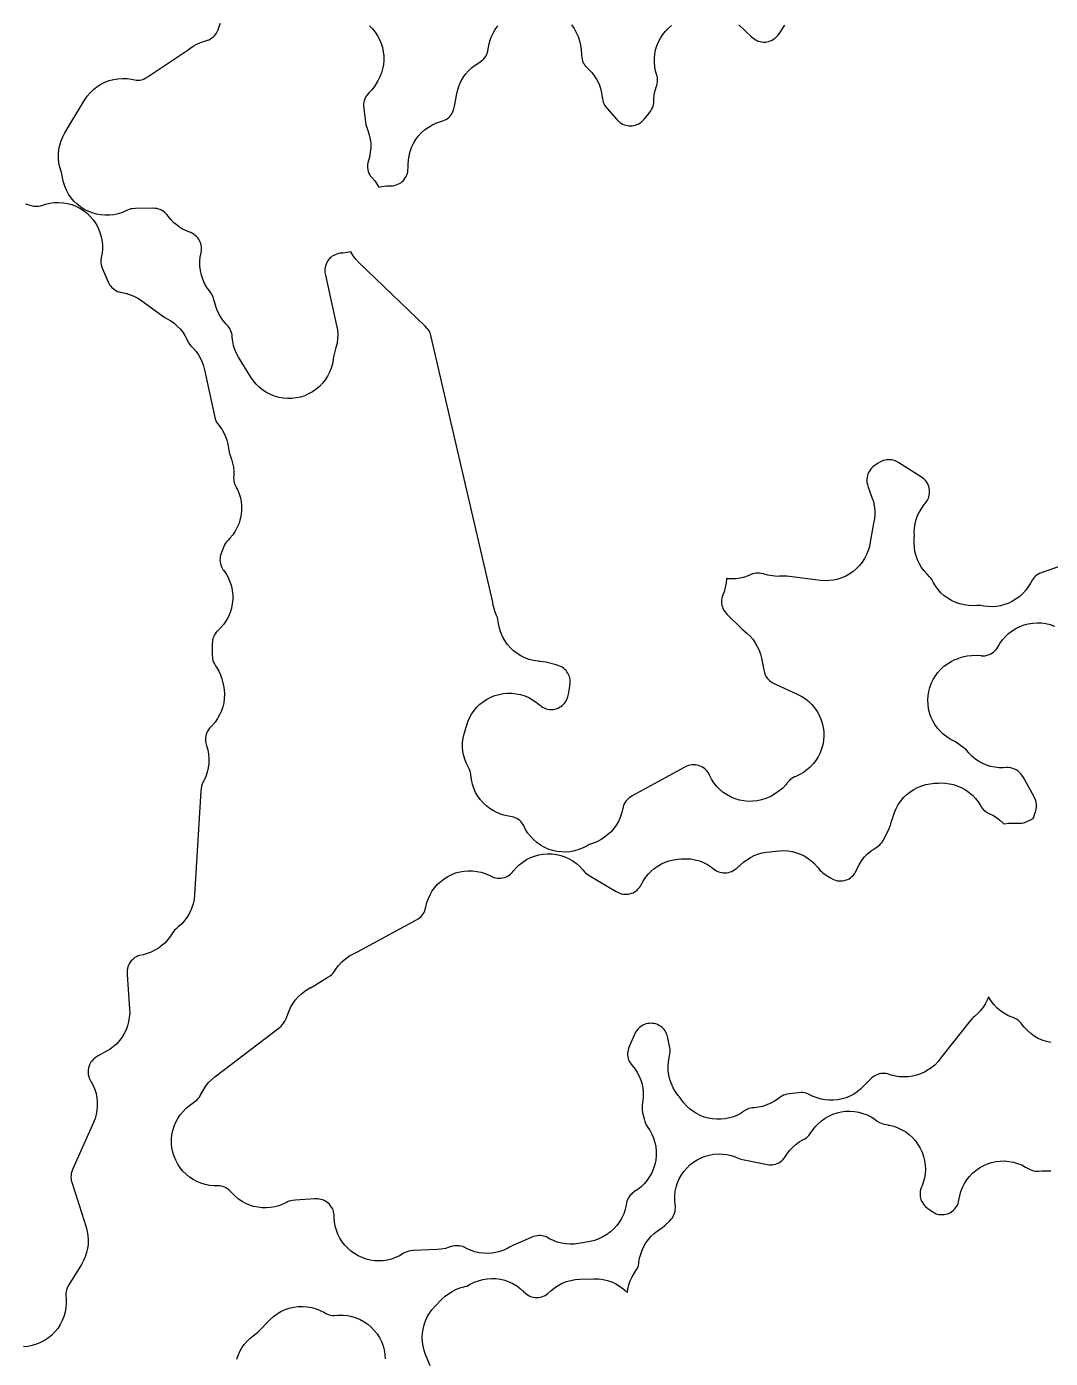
# Model space of a CAD drawing. Header units: metres. Extents: x 0 to 400, y 0 to 202.
# Drawn here: x 346.15 to 361.03, y 92.7 to 112.06 of the extents above; entities that cross this region are included whole.
import ezdxf

# ---------------------------------------------------------------- set-up
doc = ezdxf.new("R2010")
doc.units = ezdxf.units.M

msp = doc.modelspace()

# ---------------------------------------------------------------- linework, layer by layer
for points in [[(361.184, 104.2196), (360.911, 104.1236), (360.871, 104.1066), (360.847, 104.0946), (360.83, 104.0836), (360.809, 104.0656), (360.792, 104.0496), (360.777, 104.0306), (360.762, 104.0076), (360.739, 103.9656), (360.707, 103.9126), (360.67, 103.8626), (360.629, 103.8156), (360.583, 103.7736), (360.533, 103.7366), (360.48, 103.7036), (360.424, 103.6766), (360.366, 103.6546), (360.306, 103.6386), (360.245, 103.6286), (360.183, 103.6236), (360.12, 103.6256), (360.059, 103.6326), (360.013, 103.6406), (359.989, 103.6426), (359.968, 103.6426), (359.958, 103.6416), (359.903, 103.6386), (359.839, 103.6416), (359.775, 103.6496), (359.713, 103.6656), (359.652, 103.6866), (359.593, 103.7136), (359.538, 103.7466), (359.486, 103.7846), (359.438, 103.8276), (359.395, 103.8756), (359.357, 103.9276), (359.324, 103.9826), (359.305, 104.0176), (359.29, 104.0406), (359.273, 104.0606), (359.237, 104.0976), (359.194, 104.1436), (359.157, 104.1946), (359.124, 104.2486), (359.097, 104.3056), (359.076, 104.3646), (359.06, 104.4256), (359.051, 104.4886), (359.047, 104.5516), (359.05, 104.6146), (359.05, 104.6216), (359.051, 104.6556), (359.049, 104.7046), (359.053, 104.7666), (359.062, 104.8286), (359.078, 104.8896), (359.099, 104.9476), (359.126, 105.0046), (359.158, 105.0576), (359.195, 105.1076), (359.208, 105.1246), (359.232, 105.1566), (359.243, 105.1746), (359.256, 105.2026), (359.263, 105.2216), (359.269, 105.2476), (359.273, 105.2746), (359.273, 105.2956), (359.271, 105.3236), (359.268, 105.3476), (359.261, 105.3716), (359.251, 105.3976), (359.241, 105.4186), (359.229, 105.4376), (359.214, 105.4566), (359.194, 105.4776), (359.175, 105.4936), (359.143, 105.5166), (358.825, 105.7156), (358.791, 105.7356), (358.77, 105.7446), (358.743, 105.7526), (358.721, 105.7586), (358.698, 105.7606), (358.671, 105.7616), (358.651, 105.7606), (358.625, 105.7556), (358.6, 105.7496), (358.578, 105.7406), (358.557, 105.7306), (358.524, 105.7096), (358.483, 105.6816), (358.449, 105.6566), (358.43, 105.6376), (358.412, 105.6176), (358.397, 105.5966), (358.386, 105.5766), (358.376, 105.5526), (358.368, 105.5296), (358.363, 105.5036), (358.36, 105.4766), (358.36, 105.4516), (358.362, 105.4276), (358.368, 105.4016), (358.381, 105.3606), (358.435, 105.2136), (358.455, 105.1526), (358.468, 105.0906), (358.475, 105.0266), (358.476, 104.9636), (358.47, 104.8996), (358.458, 104.8366), (358.451, 104.8076), (358.412, 104.5936), (358.408, 104.5636), (358.397, 104.5016), (358.38, 104.4416), (358.356, 104.3826), (358.328, 104.3266), (358.293, 104.2736), (358.254, 104.2236), (358.211, 104.1786), (358.163, 104.1376), (358.111, 104.1006), (358.056, 104.0696), (357.998, 104.0446), (357.938, 104.0246), (357.877, 104.0106), (357.814, 104.0036), (357.751, 104.0016), (357.688, 104.0066), (357.196, 104.0666), (357.153, 104.0686), (357.092, 104.0666), (357.092, 104.0676), (357.057, 104.0656), (356.989, 104.0706), (356.922, 104.0816), (356.856, 104.1006), (356.85, 104.1026), (356.825, 104.1086), (356.799, 104.1116), (356.774, 104.1126), (356.752, 104.1116), (356.728, 104.1066), (356.699, 104.0996), (356.666, 104.0866), (356.645, 104.0766), (356.584, 104.0546), (356.521, 104.0396), (356.457, 104.0306), (356.392, 104.0276), (356.328, 104.0316), (356.32, 104.0326), (356.32, 104.0276), (356.314, 103.9646), (356.302, 103.9026), (356.285, 103.8416), (356.267, 103.7966), (356.257, 103.7676), (356.251, 103.7446), (356.249, 103.7226), (356.248, 103.6986), (356.249, 103.6756), (356.254, 103.6486), (356.26, 103.6236), (356.268, 103.6026), (356.279, 103.5796), (356.292, 103.5576), (356.306, 103.5396), (356.332, 103.5116), (356.546, 103.2986), (356.57, 103.2766), (356.576, 103.2716), (356.618, 103.2386), (356.662, 103.1966), (356.702, 103.1506), (356.738, 103.1006), (356.768, 103.0476), (356.794, 102.9916), (356.814, 102.9346), (356.829, 102.8746), (356.862, 102.7056), (356.871, 102.6686), (356.88, 102.6446), (356.889, 102.6246), (356.899, 102.6066), (356.916, 102.5826), (356.931, 102.5646), (356.945, 102.5516), (356.965, 102.5356), (356.986, 102.5226), (357.021, 102.5036), (357.359, 102.3476), (357.414, 102.3186), (357.467, 102.2846), (357.516, 102.2456), (357.561, 102.2016), (357.602, 102.1536), (357.637, 102.1016), (357.668, 102.0466), (357.693, 101.9896), (357.712, 101.9296), (357.726, 101.8676), (357.733, 101.8056), (357.735, 101.7426), (357.73, 101.6796), (357.719, 101.6186), (357.703, 101.5576), (357.68, 101.4986), (357.652, 101.4426), (357.619, 101.3896), (357.58, 101.3396), (357.537, 101.2936), (357.49, 101.2526), (357.439, 101.2156), (357.385, 101.1836), (357.328, 101.1576), (357.307, 101.1496), (357.285, 101.1386), (357.263, 101.1236), (357.242, 101.1076), (357.229, 101.0946), (357.203, 101.0636), (357.196, 101.0556), (357.182, 101.0366), (357.137, 100.9886), (357.088, 100.9456), (357.035, 100.9086), (356.978, 100.8756), (356.952, 100.8626), (356.892, 100.8366), (356.83, 100.8166), (356.767, 100.8036), (356.702, 100.7956), (356.637, 100.7946), (356.572, 100.8006), (356.508, 100.8136), (356.446, 100.8316), (356.386, 100.8566), (356.328, 100.8876), (356.274, 100.9236), (356.224, 100.9646), (356.178, 101.0116), (356.137, 101.0616), (356.102, 101.1166), (356.072, 101.1746), (356.066, 101.1886), (356.052, 101.2116), (356.037, 101.2336), (356.021, 101.2516), (356.004, 101.2676), (355.984, 101.2816), (355.962, 101.2956), (355.938, 101.3066), (355.914, 101.3156), (355.891, 101.3216), (355.868, 101.3246), (355.843, 101.3256), (355.814, 101.3246), (355.792, 101.3206), (355.768, 101.3146), (355.741, 101.3046), (355.705, 101.2876), (354.95, 100.8726), (354.917, 100.8526), (354.899, 100.8386), (354.877, 100.8176), (354.862, 100.8006), (354.849, 100.7826), (354.834, 100.7576), (354.824, 100.7366), (354.817, 100.7156), (354.811, 100.6906), (354.809, 100.6756), (354.794, 100.6156), (354.774, 100.5576), (354.748, 100.5026), (354.717, 100.4496), (354.682, 100.3996), (354.642, 100.3526), (354.597, 100.3106), (354.549, 100.2726), (354.497, 100.2396), (354.443, 100.2116), (354.386, 100.1886), (354.345, 100.1746), (354.325, 100.1656), (354.293, 100.1466), (354.236, 100.1166), (354.176, 100.0926), (354.113, 100.0736), (354.049, 100.0626), (353.985, 100.0566), (353.92, 100.0586), (353.855, 100.0656), (353.792, 100.0796), (353.73, 100.1006), (353.671, 100.1266), (353.615, 100.1586), (353.562, 100.1966), (353.513, 100.2396), (353.469, 100.2866), (353.429, 100.3386), (353.395, 100.3936), (353.373, 100.4396), (353.361, 100.4616), (353.347, 100.4816), (353.33, 100.5006), (353.315, 100.5156), (353.296, 100.5306), (353.273, 100.5446), (353.25, 100.5566), (353.227, 100.5656), (353.205, 100.5716), (353.151, 100.5806), (353.151, 100.5816), (353.127, 100.5846), (353.063, 100.5996), (353.002, 100.6216), (352.943, 100.6496), (352.887, 100.6836), (352.835, 100.7226), (352.787, 100.7676), (352.744, 100.8156), (352.706, 100.8686), (352.673, 100.9256), (352.646, 100.9856), (352.626, 101.0466), (352.611, 101.1106), (352.604, 101.1756), (352.603, 101.1896), (352.599, 101.2136), (352.593, 101.2336), (352.585, 101.2566), (352.575, 101.2766), (352.56, 101.3046), (352.545, 101.3336), (352.52, 101.3936), (352.501, 101.4556), (352.489, 101.5196), (352.483, 101.5846), (352.484, 101.6496), (352.491, 101.7136), (352.505, 101.7776), (352.525, 101.8396), (352.526, 101.8436), (352.539, 101.8896), (352.558, 101.9496), (352.583, 102.0076), (352.614, 102.0626), (352.65, 102.1146), (352.691, 102.1626), (352.736, 102.2066), (352.786, 102.2456), (352.839, 102.2806), (352.895, 102.3096), (352.954, 102.3326), (353.014, 102.3496), (353.076, 102.3616), (353.139, 102.3676), (353.202, 102.3666), (353.265, 102.3596), (353.327, 102.3466), (353.387, 102.3276), (353.446, 102.3036), (353.501, 102.2726), (353.553, 102.2376), (353.602, 102.1976), (353.614, 102.1866), (353.632, 102.1726), (353.654, 102.1596), (353.677, 102.1486), (353.698, 102.1416), (353.723, 102.1356), (353.749, 102.1316), (353.772, 102.1306), (353.799, 102.1316), (353.822, 102.1356), (353.846, 102.1416), (353.871, 102.1506), (353.893, 102.1616), (353.914, 102.1746), (353.931, 102.1866), (353.951, 102.2056), (353.97, 102.2276), (353.983, 102.2446), (353.994, 102.2636), (354.005, 102.2886), (354.013, 102.3116), (354.022, 102.3516), (354.044, 102.4686), (354.049, 102.5116), (354.05, 102.5336), (354.048, 102.5586), (354.044, 102.5866), (354.037, 102.6086), (354.029, 102.6306), (354.016, 102.6566), (354.001, 102.6786), (353.988, 102.6956), (353.972, 102.7126), (353.951, 102.7296), (353.93, 102.7436), (353.908, 102.7556), (353.884, 102.7666), (353.843, 102.7786), (353.692, 102.8166), (353.651, 102.8246), (353.6, 102.8296), (353.591, 102.8306), (353.58, 102.8306), (353.516, 102.8406), (353.452, 102.8576), (353.39, 102.8806), (353.331, 102.9086), (353.276, 102.9436), (353.224, 102.9836), (353.176, 103.0296), (353.134, 103.0786), (353.096, 103.1326), (353.064, 103.1906), (353.038, 103.2506), (353.019, 103.3136), (353.005, 103.3776), (352.996, 103.4376), (352.99, 103.4656), (352.982, 103.4876), (352.979, 103.4956), (352.958, 103.5446), (352.942, 103.5966), (352.93, 103.6486), (352.923, 103.6886), (352.027, 107.5496), (352.016, 107.5886), (352.008, 107.6096), (351.996, 107.6326), (351.983, 107.6536), (351.97, 107.6706), (351.942, 107.7006), (350.976, 108.6276), (350.932, 108.6746), (350.892, 108.7256), (350.858, 108.7806), (350.857, 108.7826), (350.806, 108.7716), (350.743, 108.7646), (350.704, 108.7616), (350.679, 108.7576), (350.656, 108.7506), (350.632, 108.7416), (350.611, 108.7316), (350.59, 108.7186), (350.567, 108.7006), (350.551, 108.6846), (350.536, 108.6676), (350.521, 108.6466), (350.509, 108.6256), (350.499, 108.6026), (350.491, 108.5806), (350.486, 108.5566), (350.483, 108.5286), (350.482, 108.5026), (350.483, 108.4806), (350.49, 108.4416), (350.653, 107.7106), (350.663, 107.6466), (350.668, 107.5826), (350.666, 107.5186), (350.658, 107.4546), (350.643, 107.3916), (350.616, 107.2956), (350.607, 107.2576), (350.602, 107.2186), (350.591, 107.1556), (350.574, 107.0936), (350.551, 107.0336), (350.522, 106.9766), (350.488, 106.9226), (350.448, 106.8726), (350.404, 106.8266), (350.355, 106.7846), (350.302, 106.7476), (350.246, 106.7166), (350.188, 106.6916), (350.127, 106.6716), (350.064, 106.6586), (350.001, 106.6506), (349.936, 106.6496), (349.873, 106.6556), (349.81, 106.6666), (349.748, 106.6846), (349.689, 106.7086), (349.632, 106.7386), (349.578, 106.7736), (349.528, 106.8136), (349.483, 106.8586), (349.442, 106.9076), (349.406, 106.9606), (349.228, 107.2526), (349.198, 107.3066), (349.174, 107.3626), (349.155, 107.4216), (349.142, 107.4816), (349.135, 107.5426), (349.132, 107.5756), (349.128, 107.5966), (349.121, 107.6216), (349.112, 107.6446), (349.1, 107.6686), (349.087, 107.6896), (349.073, 107.7066), (349.044, 107.7376), (348.999, 107.7896), (348.959, 107.8466), (348.926, 107.9086), (348.899, 107.9726), (348.88, 108.0396), (348.869, 108.0846), (348.858, 108.1236), (348.849, 108.1466), (348.837, 108.1696), (348.825, 108.1886), (348.805, 108.2136), (348.767, 108.2666), (348.734, 108.3236), (348.707, 108.3836), (348.686, 108.4456), (348.672, 108.5096), (348.664, 108.5756), (348.663, 108.6406), (348.669, 108.7066), (348.681, 108.7706), (348.682, 108.7756), (348.687, 108.8046), (348.688, 108.8266), (348.687, 108.8526), (348.683, 108.8806), (348.678, 108.9036), (348.671, 108.9246), (348.661, 108.9456), (348.649, 108.9666), (348.634, 108.9866), (348.615, 109.0076), (348.598, 109.0226), (348.58, 109.0366), (348.556, 109.0516), (348.535, 109.0616), (348.505, 109.0726), (348.446, 109.0976), (348.39, 109.1286), (348.337, 109.1646), (348.288, 109.2056), (348.243, 109.2506), (348.203, 109.3006), (348.184, 109.3266), (348.17, 109.3416), (348.151, 109.3596), (348.131, 109.3736), (348.109, 109.3866), (348.087, 109.3966), (348.064, 109.4046), (348.038, 109.4106), (348.015, 109.4136), (347.974, 109.4156), (347.727, 109.4116), (347.685, 109.4086), (347.661, 109.4056), (347.636, 109.3986), (347.611, 109.3886), (347.597, 109.3816), (347.538, 109.3566), (347.477, 109.3366), (347.415, 109.3226), (347.351, 109.3156), (347.287, 109.3136), (347.224, 109.3186), (347.161, 109.3306), (347.099, 109.3476), (347.04, 109.3716), (346.983, 109.4006), (346.929, 109.4356), (346.879, 109.4756), (346.833, 109.5196), (346.792, 109.5686), (346.755, 109.6216), (346.725, 109.6776), (346.699, 109.7366), (346.68, 109.7976), (346.667, 109.8596), (346.664, 109.8886), (346.658, 109.9186), (346.649, 109.9496), (346.648, 109.9526), (346.629, 110.0146), (346.629, 110.0146), (346.616, 110.0776), (346.609, 110.1416), (346.609, 110.2056), (346.615, 110.2706), (346.627, 110.3336), (346.646, 110.3956), (346.67, 110.4556), (346.701, 110.5116), (346.989, 110.9896), (347.026, 111.0446), (347.068, 111.0956), (347.116, 111.1416), (347.168, 111.1826), (347.223, 111.2186), (347.282, 111.2486), (347.344, 111.2716), (347.408, 111.2896), (347.473, 111.2996), (347.54, 111.3036), (347.606, 111.3006), (347.671, 111.2906), (347.718, 111.2816), (347.745, 111.2786), (347.768, 111.2786), (347.79, 111.2806), (347.815, 111.2846), (347.835, 111.2896), (347.857, 111.2976), (347.881, 111.3106), (347.915, 111.3296), (348.482, 111.7116), (348.517, 111.7386), (348.566, 111.7726), (348.619, 111.8016), (348.674, 111.8266), (348.731, 111.8456), (348.774, 111.8576), (348.795, 111.8666), (348.82, 111.8796), (348.839, 111.8916), (348.856, 111.9056), (348.875, 111.9236), (348.892, 111.9436), (348.905, 111.9616), (348.915, 111.9806), (348.928, 112.0096), (348.94, 112.0456), (348.965, 112.1066)], [(351.129, 112.0686), (351.172, 112.0246), (351.212, 111.9756), (351.246, 111.9236), (351.276, 111.8696), (351.3, 111.8116), (351.318, 111.7516), (351.33, 111.6906), (351.337, 111.6296), (351.338, 111.5666), (351.332, 111.5046), (351.321, 111.4436), (351.304, 111.3836), (351.281, 111.3256), (351.253, 111.2706), (351.237, 111.2426), (351.203, 111.1886), (351.164, 111.1396), (351.12, 111.0936), (351.119, 111.0926), (351.099, 111.0696), (351.085, 111.0516), (351.073, 111.0306), (351.062, 111.0066), (351.053, 110.9796), (351.048, 110.9566), (351.045, 110.9316), (351.044, 110.9066), (351.047, 110.8676), (351.071, 110.6696), (351.078, 110.6296), (351.085, 110.6036), (351.1, 110.5636), (351.105, 110.5506), (351.107, 110.5476), (351.127, 110.4846), (351.141, 110.4206), (351.148, 110.3556), (351.148, 110.2906), (351.142, 110.2246), (351.13, 110.1606), (351.115, 110.1116), (351.106, 110.0756), (351.102, 110.0506), (351.101, 110.0276), (351.102, 110.0016), (351.106, 109.9776), (351.113, 109.9496), (351.122, 109.9256), (351.133, 109.9036), (351.145, 109.8836), (351.158, 109.8666), (351.164, 109.8616), (351.206, 109.8136), (351.243, 109.7616), (351.265, 109.7226), (351.312, 109.7326), (351.377, 109.7406), (351.442, 109.7426), (351.446, 109.7426), (351.469, 109.7436), (351.494, 109.7486), (351.518, 109.7556), (351.543, 109.7646), (351.565, 109.7756), (351.584, 109.7866), (351.602, 109.8016), (351.619, 109.8166), (351.634, 109.8346), (351.65, 109.8566), (351.664, 109.8796), (351.674, 109.9006), (351.681, 109.9206), (351.686, 109.9446), (351.69, 109.9696), (351.692, 110.0086), (351.692, 110.0526), (351.695, 110.1166), (351.705, 110.1796), (351.72, 110.2416), (351.742, 110.3016), (351.769, 110.3586), (351.802, 110.4136), (351.84, 110.4646), (351.883, 110.5116), (351.93, 110.5546), (351.981, 110.5926), (352.036, 110.6246), (352.094, 110.6516), (352.154, 110.6736), (352.197, 110.6866), (352.222, 110.6956), (352.24, 110.7056), (352.261, 110.7186), (352.283, 110.7366), (352.298, 110.7516), (352.314, 110.7696), (352.328, 110.7896), (352.338, 110.8086), (352.349, 110.8336), (352.358, 110.8596), (352.367, 110.8986), (352.399, 111.0796), (352.413, 111.1416), (352.433, 111.2026), (352.459, 111.2606), (352.49, 111.3156), (352.527, 111.3676), (352.569, 111.4156), (352.615, 111.4596), (352.665, 111.4986), (352.719, 111.5326), (352.741, 111.5446), (352.761, 111.5586), (352.778, 111.5736), (352.794, 111.5896), (352.811, 111.6116), (352.825, 111.6336), (352.836, 111.6546), (352.844, 111.6756), (352.851, 111.7006), (352.857, 111.7316), (352.864, 111.7806), (352.879, 111.8436), (352.9, 111.9036), (352.927, 111.9616), (352.959, 112.0166), (352.996, 112.0686)], [(354.068, 112.0816), (354.105, 112.0286), (354.137, 111.9716), (354.164, 111.9126), (354.184, 111.8506), (354.198, 111.7876), (354.206, 111.7226), (354.211, 111.6476), (354.215, 111.6056), (354.221, 111.5796), (354.228, 111.5566), (354.239, 111.5326), (354.249, 111.5136), (354.263, 111.4936), (354.281, 111.4726), (354.315, 111.4406), (354.361, 111.3916), (354.402, 111.3386), (354.437, 111.2816), (354.467, 111.2216), (354.489, 111.1586), (354.505, 111.0936), (354.515, 111.0266), (354.516, 111.0106), (354.521, 110.9826), (354.528, 110.9596), (354.536, 110.9386), (354.547, 110.9166), (354.56, 110.8966), (354.586, 110.8646), (354.725, 110.7086), (354.754, 110.6796), (354.771, 110.6646), (354.79, 110.6516), (354.81, 110.6396), (354.831, 110.6306), (354.855, 110.6226), (354.879, 110.6176), (354.904, 110.6146), (354.926, 110.6136), (354.951, 110.6156), (354.977, 110.6186), (354.996, 110.6236), (355.019, 110.6326), (355.045, 110.6446), (355.065, 110.6566), (355.082, 110.6696), (355.1, 110.6856), (355.127, 110.7156), (355.195, 110.7976), (355.22, 110.8306), (355.232, 110.8496), (355.244, 110.8746), (355.252, 110.8986), (355.258, 110.9216), (355.262, 110.9486), (355.265, 111.0006), (355.271, 111.0646), (355.284, 111.1286), (355.303, 111.1906), (355.306, 111.2016), (355.314, 111.2276), (355.317, 111.2486), (355.318, 111.2736), (355.318, 111.2986), (355.315, 111.3196), (355.309, 111.3436), (355.306, 111.3516), (355.289, 111.4106), (355.277, 111.4716), (355.272, 111.5336), (355.272, 111.5946), (355.278, 111.6566), (355.29, 111.7176), (355.308, 111.7766), (355.331, 111.8336), (355.36, 111.8886), (355.393, 111.9406), (355.432, 111.9886), (355.475, 112.0336), (355.522, 112.0736)], [(356.499, 112.0836), (356.685, 111.9106), (356.717, 111.8836), (356.739, 111.8686), (356.762, 111.8566), (356.782, 111.8476), (356.808, 111.8396), (356.833, 111.8346), (356.859, 111.8326), (356.885, 111.8326), (356.907, 111.8346), (356.932, 111.8406), (356.956, 111.8486), (356.982, 111.8596), (357.005, 111.8726), (357.023, 111.8846), (357.041, 111.9016), (357.061, 111.9216), (357.085, 111.9526), (357.17, 112.0756)], [(346.131, 109.4796), (346.192, 109.4636), (346.228, 109.4526), (346.252, 109.4476), (346.272, 109.4456), (346.297, 109.4456), (346.325, 109.4486), (346.349, 109.4526), (346.383, 109.4626), (346.42, 109.4756), (346.483, 109.4896), (346.547, 109.4986), (346.611, 109.5006), (346.676, 109.4966), (346.739, 109.4856), (346.802, 109.4686), (346.862, 109.4456), (346.919, 109.4166), (346.974, 109.3816), (347.025, 109.3426), (347.071, 109.2976), (347.113, 109.2486), (347.15, 109.1956), (347.181, 109.1396), (347.207, 109.0796), (347.226, 109.0186), (347.24, 108.9556), (347.247, 108.8916), (347.247, 108.8266), (347.242, 108.7626), (347.23, 108.6996), (347.229, 108.6976), (347.226, 108.6736), (347.225, 108.6466), (347.226, 108.6226), (347.23, 108.6006), (347.236, 108.5756), (347.25, 108.5366), (347.325, 108.3566), (347.341, 108.3226), (347.352, 108.3036), (347.369, 108.2816), (347.385, 108.2636), (347.403, 108.2476), (347.421, 108.2336), (347.442, 108.2206), (347.468, 108.2086), (347.49, 108.1996), (347.508, 108.1946), (347.534, 108.1916), (347.596, 108.1786), (347.656, 108.1596), (347.714, 108.1356), (347.77, 108.1056), (347.823, 108.0706), (348.119, 107.8506), (348.153, 107.8276), (348.191, 107.8076), (348.243, 107.7776), (348.291, 107.7436), (348.336, 107.7046), (348.377, 107.6616), (348.415, 107.6156), (348.447, 107.5666), (348.476, 107.5146), (348.501, 107.4616), (348.513, 107.4426), (348.532, 107.4176), (348.572, 107.3756), (348.61, 107.3316), (348.644, 107.2836), (348.673, 107.2326), (348.698, 107.1796), (348.718, 107.1236), (348.733, 107.0676), (348.875, 106.3966), (348.887, 106.3536), (348.896, 106.3286), (348.907, 106.3076), (348.92, 106.2866), (348.948, 106.2506), (348.983, 106.2026), (349.013, 106.1516), (349.038, 106.0986), (349.058, 106.0436), (349.073, 105.9866), (349.083, 105.9276), (349.09, 105.8726), (349.095, 105.8496), (349.103, 105.8246), (349.11, 105.8066), (349.114, 105.7946), (349.124, 105.7696), (349.14, 105.7126), (349.151, 105.6536), (349.156, 105.5946), (349.156, 105.5356), (349.155, 105.5036), (349.156, 105.4746), (349.16, 105.4506), (349.165, 105.4266), (349.174, 105.4026), (349.189, 105.3706), (349.206, 105.3396), (349.231, 105.2806), (349.25, 105.2196), (349.263, 105.1566), (349.27, 105.0926), (349.27, 105.0286), (349.264, 104.9646), (349.252, 104.9006), (349.234, 104.8396), (349.209, 104.7796), (349.179, 104.7236), (349.143, 104.6696), (349.102, 104.6206), (349.074, 104.5926), (349.051, 104.5666), (349.036, 104.5466), (349.024, 104.5246), (349.007, 104.4866), (348.979, 104.4136), (348.966, 104.3726), (348.96, 104.3506), (348.958, 104.3276), (348.957, 104.2996), (348.958, 104.2786), (348.962, 104.2566), (348.969, 104.2316), (348.979, 104.2056), (348.988, 104.1856), (349, 104.1666), (349.008, 104.1566), (349.045, 104.1026), (349.077, 104.0466), (349.102, 103.9866), (349.122, 103.9246), (349.135, 103.8616), (349.142, 103.7966), (349.142, 103.7316), (349.136, 103.6676), (349.124, 103.6036), (349.105, 103.5416), (349.08, 103.4816), (349.049, 103.4246), (349.013, 103.3706), (348.971, 103.3206), (348.925, 103.2756), (348.918, 103.2696), (348.903, 103.2526), (348.885, 103.2286), (348.874, 103.2116), (348.865, 103.1926), (348.855, 103.1626), (348.849, 103.1396), (348.846, 103.1186), (348.844, 103.0776), (348.844, 102.9266), (348.846, 102.8856), (348.849, 102.8636), (348.855, 102.8406), (348.864, 102.8166), (348.876, 102.7916), (348.89, 102.7666), (348.912, 102.7366), (348.941, 102.6856), (348.966, 102.6316), (348.985, 102.5756), (349, 102.5186), (349.009, 102.4746), (349.018, 102.4136), (349.022, 102.3516), (349.02, 102.2896), (349.011, 102.2276), (348.997, 102.1676), (348.978, 102.1086), (348.952, 102.0526), (348.922, 101.9986), (348.886, 101.9476), (348.846, 101.9006), (348.806, 101.8586), (348.79, 101.8366), (348.777, 101.8156), (348.766, 101.7936), (348.756, 101.7666), (348.75, 101.7446), (348.746, 101.7206), (348.745, 101.6966), (348.746, 101.6716), (348.75, 101.6446), (348.756, 101.6186), (348.76, 101.6086), (348.778, 101.5446), (348.79, 101.4796), (348.796, 101.4136), (348.794, 101.3466), (348.786, 101.2806), (348.771, 101.2166), (348.749, 101.1536), (348.722, 101.0936), (348.703, 101.0576), (348.693, 101.0346), (348.687, 101.0126), (348.681, 100.9866), (348.677, 100.9476), (348.588, 99.4346), (348.58, 99.3676), (348.566, 99.3026), (348.545, 99.2386), (348.518, 99.1776), (348.484, 99.1196), (348.445, 99.0656), (348.4, 99.0156), (348.35, 98.9706), (348.318, 98.9436), (348.297, 98.9236), (348.281, 98.9046), (348.269, 98.8866), (348.268, 98.8856), (348.236, 98.8336), (348.2, 98.7846), (348.159, 98.7396), (348.113, 98.6986), (348.064, 98.6616), (348.012, 98.6296), (347.957, 98.6026), (347.9, 98.5816), (347.841, 98.5656), (347.789, 98.5536), (347.767, 98.5466), (347.742, 98.5356), (347.72, 98.5226), (347.704, 98.5116), (347.683, 98.4926), (347.666, 98.4746), (347.652, 98.4576), (347.638, 98.4346), (347.628, 98.4146), (347.619, 98.3906), (347.612, 98.3666), (347.608, 98.3426), (347.606, 98.3176), (347.606, 98.2776), (347.642, 97.7756), (347.644, 97.7146), (347.639, 97.6526), (347.629, 97.5916), (347.613, 97.5326), (347.592, 97.4746), (347.565, 97.4196), (347.533, 97.3666), (347.496, 97.3176), (347.455, 97.2716), (347.409, 97.2306), (347.36, 97.1936), (347.307, 97.1616), (347.184, 97.0936), (347.149, 97.0726), (347.131, 97.0586), (347.113, 97.0426), (347.097, 97.0246), (347.08, 97.0026), (347.069, 96.9836), (347.059, 96.9626), (347.049, 96.9356), (347.044, 96.9146), (347.04, 96.8926), (347.039, 96.8656), (347.039, 96.8416), (347.042, 96.8216), (347.048, 96.7966), (347.057, 96.7706), (347.066, 96.7506), (347.086, 96.7156), (347.115, 96.6616), (347.138, 96.6046), (347.155, 96.5466), (347.167, 96.4866), (347.173, 96.4256), (347.173, 96.3646), (347.168, 96.3036), (347.157, 96.2426), (347.14, 96.1846), (347.118, 96.1276), (346.818, 95.4516), (346.802, 95.4116), (346.795, 95.3866), (346.791, 95.3606), (346.79, 95.3376), (346.791, 95.3096), (346.795, 95.2846), (346.806, 95.2436), (347.01, 94.6026), (347.026, 94.5426), (347.037, 94.4806), (347.041, 94.4186), (347.039, 94.3566), (347.032, 94.2956), (347.018, 94.2346), (346.999, 94.1756), (346.974, 94.1186), (346.944, 94.0636), (346.761, 93.7686), (346.74, 93.7316), (346.73, 93.7086), (346.724, 93.6896), (346.719, 93.6656), (346.716, 93.6396), (346.715, 93.6116), (346.719, 93.5626), (346.721, 93.4976), (346.716, 93.4326), (346.705, 93.3686), (346.687, 93.3056), (346.663, 93.2456), (346.633, 93.1876), (346.598, 93.1326), (346.557, 93.0816), (346.512, 93.0356), (346.462, 92.9936), (346.408, 92.9576), (346.35, 92.9266), (346.29, 92.9026), (346.228, 92.8836), (346.164, 92.8706), (346.099, 92.8656)], [(361.036, 97.2886), (360.972, 97.3026), (360.911, 97.3236), (360.852, 97.3496), (360.795, 97.3826), (360.743, 97.4206), (360.694, 97.4636), (360.65, 97.5106), (360.611, 97.5626), (360.61, 97.5636), (360.595, 97.5816), (360.577, 97.5996), (360.56, 97.6136), (360.538, 97.6276), (360.516, 97.6396), (360.488, 97.6506), (360.467, 97.6576), (360.409, 97.6826), (360.354, 97.7136), (360.303, 97.7496), (360.255, 97.7896), (360.211, 97.8356), (360.172, 97.8846), (360.137, 97.9366), (360.129, 97.9526), (360.113, 97.9126), (360.086, 97.8566), (360.053, 97.8046), (360.015, 97.7546), (359.972, 97.7096), (359.926, 97.6686), (359.905, 97.6526), (359.885, 97.6336), (359.861, 97.6056), (359.469, 97.1116), (359.433, 97.0616), (359.395, 97.0126), (359.352, 96.9666), (359.304, 96.9266), (359.254, 96.8896), (359.199, 96.8586), (359.143, 96.8336), (359.084, 96.8126), (359.023, 96.7986), (358.961, 96.7906), (358.899, 96.7876), (358.837, 96.7916), (358.775, 96.8006), (358.714, 96.8156), (358.66, 96.8326), (358.637, 96.8376), (358.615, 96.8396), (358.592, 96.8396), (358.566, 96.8376), (358.541, 96.8326), (358.519, 96.8256), (358.495, 96.8166), (358.475, 96.8066), (358.458, 96.7956), (358.435, 96.7766), (358.405, 96.7486), (358.314, 96.6526), (358.269, 96.6096), (358.221, 96.5716), (358.17, 96.5376), (358.115, 96.5096), (358.059, 96.4866), (358, 96.4686), (357.939, 96.4566), (357.878, 96.4506), (357.817, 96.4506), (357.756, 96.4556), (357.695, 96.4666), (357.636, 96.4836), (357.579, 96.5056), (357.551, 96.5206), (357.532, 96.5296), (357.524, 96.5336), (357.502, 96.5436), (357.48, 96.5506), (357.454, 96.5566), (357.43, 96.5606), (357.406, 96.5606), (357.365, 96.5586), (357.237, 96.5446), (357.196, 96.5376), (357.171, 96.5306), (357.147, 96.5216), (357.124, 96.5106), (357.101, 96.4966), (357.069, 96.4716), (357.018, 96.4356), (356.963, 96.4056), (356.905, 96.3806), (356.845, 96.3606), (356.784, 96.3476), (356.721, 96.3406), (356.694, 96.3386), (356.671, 96.3346), (356.647, 96.3276), (356.626, 96.3206), (356.604, 96.3086), (356.564, 96.2846), (356.553, 96.2776), (356.533, 96.2636), (356.478, 96.2346), (356.421, 96.2106), (356.362, 96.1926), (356.301, 96.1806), (356.24, 96.1736), (356.178, 96.1726), (356.117, 96.1786), (356.056, 96.1896), (355.996, 96.2056), (355.939, 96.2286), (355.883, 96.2556), (355.831, 96.2886), (355.782, 96.3266), (355.737, 96.3686), (355.696, 96.4146), (355.659, 96.4646), (355.634, 96.5026), (355.619, 96.5206), (355.581, 96.5736), (355.547, 96.6286), (355.52, 96.6876), (355.498, 96.7496), (355.483, 96.8126), (355.474, 96.8766), (355.472, 96.9416), (355.476, 97.0066), (355.487, 97.0706), (355.498, 97.1206), (355.501, 97.1496), (355.502, 97.1716), (355.501, 97.1936), (355.494, 97.2336), (355.468, 97.3556), (355.458, 97.3946), (355.45, 97.4166), (355.44, 97.4376), (355.427, 97.4576), (355.412, 97.4786), (355.394, 97.4976), (355.378, 97.5126), (355.36, 97.5256), (355.338, 97.5386), (355.315, 97.5496), (355.292, 97.5586), (355.271, 97.5636), (355.245, 97.5676), (355.221, 97.5686), (355.197, 97.5676), (355.171, 97.5636), (355.149, 97.5586), (355.126, 97.5506), (355.104, 97.5406), (355.084, 97.5286), (355.061, 97.5126), (355.044, 97.4986), (355.029, 97.4806), (355.011, 97.4586), (354.999, 97.4396), (354.982, 97.4046), (354.91, 97.2426), (354.896, 97.2046), (354.889, 97.1796), (354.885, 97.1536), (354.883, 97.1296), (354.883, 97.1096), (354.887, 97.0826), (354.892, 97.0556), (354.898, 97.0366), (354.907, 97.0156), (354.921, 96.9916), (354.934, 96.9726), (354.954, 96.9496), (354.991, 96.9026), (355.024, 96.8516), (355.052, 96.7976), (355.074, 96.7416), (355.092, 96.6836), (355.104, 96.6246), (355.11, 96.5646), (355.111, 96.5036), (355.106, 96.4436), (355.095, 96.3836), (355.092, 96.3596), (355.092, 96.3376), (355.094, 96.3126), (355.101, 96.2706), (355.122, 96.1786), (355.132, 96.1396), (355.141, 96.1186), (355.154, 96.0916), (355.169, 96.0676), (355.187, 96.0406), (355.205, 96.0136), (355.236, 95.9576), (355.261, 95.8976), (355.28, 95.8356), (355.292, 95.7726), (355.298, 95.7086), (355.298, 95.6446), (355.291, 95.5796), (355.278, 95.5166), (355.259, 95.4556), (355.234, 95.3956), (355.203, 95.3396), (355.167, 95.2866), (355.125, 95.2366), (355.079, 95.1916), (355.029, 95.1516), (354.974, 95.1166), (354.972, 95.1156), (354.955, 95.1036), (354.937, 95.0866), (354.92, 95.0686), (354.904, 95.0476), (354.892, 95.0286), (354.881, 95.0056), (354.873, 94.9836), (354.866, 94.9586), (354.861, 94.9276), (354.847, 94.8626), (354.826, 94.8006), (354.799, 94.7396), (354.765, 94.6826), (354.727, 94.6296), (354.683, 94.5796), (354.634, 94.5356), (354.581, 94.4956), (354.524, 94.4626), (354.464, 94.4346), (354.402, 94.4126), (354.337, 94.3976), (354.171, 94.3676), (354.109, 94.3596), (354.046, 94.3576), (353.984, 94.3616), (353.922, 94.3716), (353.861, 94.3876), (353.803, 94.4096), (353.746, 94.4366), (353.706, 94.4586), (353.684, 94.4676), (353.66, 94.4756), (353.639, 94.4796), (353.614, 94.4826), (353.591, 94.4826), (353.568, 94.4806), (353.539, 94.4756), (353.516, 94.4696), (353.482, 94.4556), (353.215, 94.3376), (353.165, 94.3126), (353.14, 94.2976), (353.085, 94.2716), (353.027, 94.2516), (352.968, 94.2366), (352.907, 94.2266), (352.846, 94.2236), (352.785, 94.2256), (352.724, 94.2336), (352.664, 94.2476), (352.606, 94.2676), (352.55, 94.2916), (352.505, 94.3146), (352.483, 94.3226), (352.459, 94.3296), (352.433, 94.3336), (352.409, 94.3356), (352.389, 94.3356), (352.362, 94.3316), (352.338, 94.3266), (352.29, 94.3116), (352.233, 94.2956), (352.174, 94.2846), (352.115, 94.2796), (351.764, 94.2636), (351.725, 94.2606), (351.702, 94.2556), (351.673, 94.2466), (351.65, 94.2376), (351.627, 94.2246), (351.62, 94.2206), (351.566, 94.1886), (351.51, 94.1626), (351.451, 94.1416), (351.39, 94.1266), (351.328, 94.1176), (351.266, 94.1146), (351.203, 94.1176), (351.142, 94.1266), (351.081, 94.1416), (351.022, 94.1616), (350.965, 94.1876), (350.911, 94.2196), (350.861, 94.2566), (350.814, 94.2976), (350.771, 94.3436), (350.733, 94.3926), (350.7, 94.4456), (350.672, 94.5016), (350.65, 94.5596), (350.633, 94.6196), (350.622, 94.6816), (350.617, 94.7436), (350.616, 94.7856), (350.614, 94.8066), (350.608, 94.8286), (350.6, 94.8546), (350.591, 94.8756), (350.579, 94.8976), (350.565, 94.9166), (350.548, 94.9366), (350.531, 94.9526), (350.512, 94.9676), (350.491, 94.9816), (350.471, 94.9926), (350.45, 95.0006), (350.423, 95.0086), (350.4, 95.0126), (350.376, 95.0146), (350.333, 95.0146), (350.053, 94.9986), (350.013, 94.9946), (349.985, 94.9886), (349.96, 94.9806), (349.939, 94.9716), (349.924, 94.9636), (349.869, 94.9366), (349.811, 94.9156), (349.752, 94.8996), (349.691, 94.8896), (349.629, 94.8846), (349.568, 94.8866), (349.506, 94.8936), (349.446, 94.9066), (349.387, 94.9256), (349.331, 94.9496), (349.277, 94.9796), (349.226, 95.0136), (349.178, 95.0536), (349.135, 95.0966), (349.105, 95.1286), (349.085, 95.1466), (349.066, 95.1616), (349.044, 95.1746), (349.021, 95.1856), (348.997, 95.1936), (348.972, 95.2006), (348.949, 95.2036), (348.912, 95.2056), (348.866, 95.2056), (348.803, 95.2116), (348.741, 95.2246), (348.68, 95.2436), (348.621, 95.2676), (348.565, 95.2976), (348.513, 95.3336), (348.464, 95.3736), (348.419, 95.4186), (348.379, 95.4676), (348.344, 95.5206), (348.314, 95.5766), (348.29, 95.6356), (348.271, 95.6966), (348.259, 95.7586), (348.253, 95.8216), (348.253, 95.8856), (348.259, 95.9486), (348.272, 96.0106), (348.29, 96.0716), (348.314, 96.1296), (348.344, 96.1856), (348.38, 96.2386), (348.42, 96.2876), (348.465, 96.3326), (348.514, 96.3726), (348.593, 96.4316), (348.624, 96.4576), (348.641, 96.4746), (348.657, 96.4946), (348.671, 96.5166), (348.696, 96.5656), (348.697, 96.5656), (348.71, 96.5916), (348.745, 96.6476), (348.786, 96.7006), (348.832, 96.7486), (348.883, 96.7916), (349.815, 97.5036), (349.85, 97.5326), (349.866, 97.5496), (349.882, 97.5706), (349.898, 97.5976), (349.917, 97.6366), (349.964, 97.7516), (349.989, 97.8076), (350.02, 97.8606), (350.056, 97.9096), (350.097, 97.9566), (350.141, 97.9986), (350.189, 98.0366), (350.241, 98.0696), (350.265, 98.0816), (350.271, 98.0846), (350.329, 98.1166), (350.527, 98.2366), (350.559, 98.2586), (350.579, 98.2746), (350.597, 98.2926), (350.612, 98.3116), (350.64, 98.3536), (350.681, 98.4096), (350.729, 98.4606), (350.781, 98.5066), (350.839, 98.5466), (350.9, 98.5796), (350.957, 98.6076), (351.806, 99.0666), (351.84, 99.0876), (351.862, 99.1046), (351.88, 99.1206), (351.897, 99.1396), (351.912, 99.1596), (351.923, 99.1796), (351.935, 99.2046), (351.942, 99.2256), (351.95, 99.2616), (351.954, 99.2796), (351.965, 99.3226), (351.986, 99.3816), (352.012, 99.4376), (352.043, 99.4916), (352.08, 99.5426), (352.121, 99.5896), (352.167, 99.6316), (352.216, 99.6696), (352.269, 99.7026), (352.325, 99.7306), (352.383, 99.7536), (352.444, 99.7696), (352.505, 99.7806), (352.567, 99.7856), (352.63, 99.7846), (352.692, 99.7766), (352.753, 99.7636), (352.812, 99.7446), (352.87, 99.7206), (352.919, 99.6966), (352.94, 99.6886), (352.963, 99.6826), (352.989, 99.6776), (353.014, 99.6766), (353.038, 99.6776), (353.063, 99.6806), (353.086, 99.6856), (353.109, 99.6936), (353.13, 99.7026), (353.15, 99.7146), (353.173, 99.7316), (353.192, 99.7476), (353.205, 99.7616), (353.219, 99.7796), (353.261, 99.8286), (353.307, 99.8726), (353.358, 99.9126), (353.412, 99.9476), (353.47, 99.9766), (353.53, 99.9996), (353.592, 100.0166), (353.656, 100.0276), (353.72, 100.0326), (353.784, 100.0306), (353.848, 100.0226), (353.911, 100.0076), (353.972, 99.9866), (354.031, 99.9596), (354.087, 99.9276), (354.139, 99.8896), (354.187, 99.8466), (354.231, 99.7996), (354.255, 99.7696), (354.27, 99.7556), (354.29, 99.7396), (354.325, 99.7166), (354.715, 99.4856), (354.749, 99.4676), (354.771, 99.4586), (354.795, 99.4516), (354.821, 99.4456), (354.844, 99.4436), (354.867, 99.4436), (354.891, 99.4456), (354.916, 99.4506), (354.941, 99.4576), (354.962, 99.4666), (354.983, 99.4776), (355.004, 99.4906), (355.022, 99.5056), (355.037, 99.5206), (355.056, 99.5426), (355.07, 99.5626), (355.08, 99.5796), (355.088, 99.5946), (355.095, 99.6076), (355.108, 99.6336), (355.142, 99.6856), (355.18, 99.7346), (355.223, 99.7786), (355.27, 99.8186), (355.32, 99.8546), (355.374, 99.8856), (355.431, 99.9106), (355.489, 99.9306), (355.549, 99.9446), (355.61, 99.9526), (355.666, 99.9576), (355.732, 99.9606), (355.798, 99.9566), (355.863, 99.9456), (355.926, 99.9286), (355.988, 99.9046), (356.046, 99.8746), (356.102, 99.8386), (356.137, 99.8106), (356.16, 99.7946), (356.185, 99.7806), (356.206, 99.7716), (356.23, 99.7636), (356.255, 99.7586), (356.279, 99.7556), (356.302, 99.7556), (356.326, 99.7576), (356.35, 99.7616), (356.375, 99.7686), (356.396, 99.7766), (356.419, 99.7876), (356.44, 99.8016), (356.471, 99.8256), (356.569, 99.9086), (356.617, 99.9456), (356.668, 99.9786), (356.722, 100.0056), (356.778, 100.0286), (356.837, 100.0456), (356.896, 100.0566), (356.957, 100.0626), (356.987, 100.0646), (357.033, 100.0706), (357.043, 100.0726), (357.043, 100.0716), (357.095, 100.0776), (357.156, 100.0796), (357.218, 100.0746), (357.278, 100.0646), (357.338, 100.0486), (357.395, 100.0276), (357.451, 100.0006), (357.503, 99.9686), (357.553, 99.9316), (357.598, 99.8896), (357.599, 99.8886), (357.648, 99.8346), (357.683, 99.7896), (357.7, 99.7726), (357.72, 99.7556), (357.753, 99.7326), (357.831, 99.6836), (357.864, 99.6646), (357.889, 99.6536), (357.914, 99.6456), (357.936, 99.6406), (357.959, 99.6386), (357.986, 99.6376), (358.013, 99.6396), (358.036, 99.6446), (358.06, 99.6516), (358.084, 99.6606), (358.104, 99.6706), (358.125, 99.6846), (358.144, 99.7006), (358.162, 99.7176), (358.179, 99.7386), (358.193, 99.7586), (358.205, 99.7816), (358.217, 99.8086), (358.247, 99.8706), (358.283, 99.9286), (358.324, 99.9826), (358.372, 100.0316), (358.424, 100.0756), (358.481, 100.1136), (358.507, 100.1286), (358.53, 100.1466), (358.549, 100.1636), (358.565, 100.1806), (358.581, 100.2026), (358.602, 100.2376), (358.674, 100.3746), (358.692, 100.4146), (358.703, 100.4446), (358.721, 100.5066), (358.739, 100.5556), (358.743, 100.5726), (358.762, 100.6326), (358.787, 100.6916), (358.818, 100.7476), (358.854, 100.7996), (358.894, 100.8486), (358.94, 100.8936), (358.99, 100.9336), (359.043, 100.9676), (359.099, 100.9976), (359.158, 101.0206), (359.22, 101.0386), (359.282, 101.0506), (359.346, 101.0566), (359.394, 101.0586), (359.399, 101.0586), (359.434, 101.0616), (359.498, 101.0596), (359.561, 101.0516), (359.622, 101.0376), (359.683, 101.0176), (359.741, 100.9916), (359.796, 100.9606), (359.848, 100.9236), (359.896, 100.8826), (359.939, 100.8366), (359.978, 100.7866), (360.012, 100.7326), (360.023, 100.7136), (360.035, 100.6956), (360.051, 100.6776), (360.069, 100.6596), (360.088, 100.6456), (360.106, 100.6336), (360.131, 100.6206), (360.136, 100.6186), (360.192, 100.5916), (360.246, 100.5586), (360.296, 100.5216), (360.343, 100.4796), (360.356, 100.4656), (360.359, 100.4666), (360.421, 100.4766), (360.484, 100.4796), (360.547, 100.4766), (360.56, 100.4756), (360.587, 100.4756), (360.614, 100.4776), (360.636, 100.4826), (360.659, 100.4896), (360.685, 100.4996), (360.72, 100.5176), (360.777, 100.5436), (360.778, 100.5436), (360.786, 100.5706), (360.809, 100.6306), (360.811, 100.6356), (360.818, 100.6576), (360.824, 100.6836), (360.827, 100.7096), (360.828, 100.7336), (360.827, 100.7566), (360.823, 100.7776), (360.816, 100.8036), (360.808, 100.8256), (360.791, 100.8596), (360.636, 101.1416), (360.614, 101.1776), (360.599, 101.1966), (360.581, 101.2156), (360.561, 101.2326), (360.542, 101.2466), (360.52, 101.2586), (360.494, 101.2696), (360.469, 101.2776), (360.447, 101.2816), (360.419, 101.2846), (360.393, 101.2846), (360.343, 101.2806), (360.282, 101.2826), (360.22, 101.2896), (360.16, 101.3026), (360.101, 101.3216), (360.045, 101.3456), (359.99, 101.3746), (359.939, 101.4096), (359.892, 101.4486), (359.848, 101.4926), (359.845, 101.4966), (359.841, 101.5006), (359.807, 101.5386), (359.776, 101.5656), (359.704, 101.6226), (359.669, 101.6476), (359.649, 101.6596), (359.629, 101.6696), (359.573, 101.6976), (359.521, 101.7316), (359.472, 101.7696), (359.426, 101.8126), (359.386, 101.8606), (359.35, 101.9116), (359.319, 101.9656), (359.293, 102.0226), (359.273, 102.0816), (359.259, 102.1426), (359.25, 102.2036), (359.248, 102.2666), (359.252, 102.3286), (359.261, 102.3906), (359.277, 102.4506), (359.298, 102.5096), (359.325, 102.5656), (359.357, 102.6196), (359.394, 102.6696), (359.436, 102.7156), (359.482, 102.7576), (359.532, 102.7956), (359.585, 102.8276), (359.641, 102.8556), (359.677, 102.8686), (359.687, 102.8726), (359.7, 102.8766), (359.722, 102.8836), (359.751, 102.8936), (359.817, 102.9086), (359.883, 102.9166), (359.951, 102.9186), (360.018, 102.9126), (360.027, 102.9106), (360.051, 102.9106), (360.074, 102.9116), (360.095, 102.9146), (360.124, 102.9226), (360.145, 102.9306), (360.165, 102.9396), (360.186, 102.9526), (360.207, 102.9676), (360.226, 102.9856), (360.24, 103.0006), (360.255, 103.0206), (360.284, 103.0696), (360.295, 103.0886), (360.332, 103.1416), (360.375, 103.1906), (360.421, 103.2346), (360.473, 103.2746), (360.527, 103.3086), (360.585, 103.3376), (360.646, 103.3596), (360.708, 103.3766), (360.772, 103.3866), (360.836, 103.3906), (360.901, 103.3876), (360.965, 103.3786), (361.028, 103.3636), (361.089, 103.3426)], [(352.013, 92.5876), (351.945, 92.7536), (351.924, 92.8126), (351.909, 92.8736), (351.9, 92.9356), (351.897, 92.9986), (351.9, 93.0606), (351.909, 93.1226), (351.924, 93.1836), (351.944, 93.2426), (351.971, 93.2996), (352.002, 93.3536), (352.039, 93.4046), (352.08, 93.4516), (352.183, 93.5576), (352.229, 93.5996), (352.278, 93.6376), (352.331, 93.6706), (352.386, 93.6986), (352.444, 93.7206), (352.504, 93.7376), (352.517, 93.7406), (352.543, 93.7486), (352.568, 93.7596), (352.595, 93.7756), (352.653, 93.8036), (352.713, 93.8266), (352.776, 93.8436), (352.84, 93.8546), (352.904, 93.8586), (352.969, 93.8566), (353.033, 93.8476), (353.096, 93.8326), (353.157, 93.8106), (353.216, 93.7836), (353.271, 93.7506), (353.323, 93.7126), (353.357, 93.6806), (353.358, 93.6816), (353.371, 93.6686), (353.401, 93.6416), (353.422, 93.6256), (353.444, 93.6116), (353.463, 93.6026), (353.487, 93.5936), (353.513, 93.5876), (353.535, 93.5836), (353.563, 93.5826), (353.587, 93.5836), (353.61, 93.5866), (353.635, 93.5936), (353.661, 93.6026), (353.683, 93.6126), (353.702, 93.6246), (353.724, 93.6406), (353.767, 93.6796), (353.818, 93.7216), (353.873, 93.7586), (353.932, 93.7896), (353.993, 93.8136), (354.057, 93.8316), (354.122, 93.8436), (354.188, 93.8486), (354.398, 93.8536), (354.462, 93.8516), (354.527, 93.8436), (354.59, 93.8286), (354.651, 93.8086), (354.71, 93.7816), (354.766, 93.7486), (354.819, 93.7106), (354.867, 93.6676), (354.879, 93.6546), (354.885, 93.7016), (354.9, 93.7646), (354.922, 93.8266), (354.95, 93.8846), (354.983, 93.9406), (355.009, 93.9796), (355.025, 94.0086), (355.034, 94.0306), (355.04, 94.0496), (355.046, 94.0786), (355.048, 94.0946), (355.057, 94.1546), (355.073, 94.2126), (355.093, 94.2706), (355.119, 94.3256), (355.15, 94.3776), (355.185, 94.4266), (355.225, 94.4726), (355.27, 94.5136), (355.318, 94.5516), (355.369, 94.5846), (355.375, 94.5876), (355.392, 94.6006), (355.422, 94.6266), (355.49, 94.6926), (355.519, 94.7236), (355.533, 94.7416), (355.547, 94.7636), (355.557, 94.7836), (355.566, 94.8086), (355.572, 94.8326), (355.576, 94.8576), (355.578, 94.8846), (355.577, 94.9076), (355.574, 94.9346), (355.568, 94.9986), (355.569, 95.0616), (355.576, 95.1256), (355.59, 95.1876), (355.609, 95.2486), (355.634, 95.3076), (355.665, 95.3636), (355.702, 95.4156), (355.743, 95.4646), (355.789, 95.5086), (355.839, 95.5486), (355.893, 95.5836), (355.95, 95.6126), (356.009, 95.6356), (356.07, 95.6526), (356.133, 95.6646), (356.197, 95.6696), (356.261, 95.6676), (356.324, 95.6606), (356.387, 95.6466), (356.447, 95.6266), (356.492, 95.6076), (356.515, 95.5996), (356.555, 95.5886), (356.894, 95.5186), (356.935, 95.5116), (356.961, 95.5106), (356.986, 95.5116), (357.009, 95.5146), (357.032, 95.5206), (357.059, 95.5306), (357.082, 95.5416), (357.102, 95.5536), (357.123, 95.5686), (357.14, 95.5846), (357.158, 95.6056), (357.173, 95.6266), (357.175, 95.6286), (357.207, 95.6786), (357.243, 95.7256), (357.284, 95.7696), (357.329, 95.8086), (357.377, 95.8436), (357.428, 95.8746), (357.459, 95.8906), (357.482, 95.9056), (357.499, 95.9196), (357.519, 95.9386), (357.533, 95.9546), (357.562, 95.9986), (357.57, 96.0116), (357.609, 96.0616), (357.653, 96.1086), (357.701, 96.1506), (357.753, 96.1876), (357.808, 96.2196), (357.866, 96.2456), (357.927, 96.2666), (357.989, 96.2806), (358.052, 96.2886), (358.116, 96.2906), (358.179, 96.2856), (358.242, 96.2756), (358.304, 96.2586), (358.364, 96.2356), (358.421, 96.2076), (358.475, 96.1736), (358.513, 96.1466), (358.545, 96.1266), (358.567, 96.1156), (358.591, 96.1066), (358.614, 96.0996), (358.671, 96.0906), (358.671, 96.0896), (358.69, 96.0866), (358.752, 96.0716), (358.813, 96.0496), (358.871, 96.0216), (358.925, 95.9886), (358.977, 95.9506), (359.024, 95.9066), (359.067, 95.8596), (359.104, 95.8076), (359.137, 95.7526), (359.164, 95.6946), (359.185, 95.6336), (359.2, 95.5716), (359.209, 95.5076), (359.211, 95.4436), (359.207, 95.3796), (359.197, 95.3166), (359.18, 95.2546), (359.158, 95.1946), (359.15, 95.1776), (359.142, 95.1526), (359.137, 95.1296), (359.135, 95.1056), (359.134, 95.0786), (359.136, 95.0516), (359.141, 95.0286), (359.147, 95.0076), (359.157, 94.9836), (359.168, 94.9616), (359.183, 94.9396), (359.199, 94.9196), (359.214, 94.9036), (359.247, 94.8766), (359.29, 94.8446), (359.324, 94.8216), (359.344, 94.8106), (359.367, 94.8006), (359.387, 94.7946), (359.409, 94.7896), (359.437, 94.7876), (359.466, 94.7866), (359.486, 94.7886), (359.509, 94.7926), (359.536, 94.8006), (359.558, 94.8096), (359.577, 94.8196), (359.597, 94.8316), (359.617, 94.8486), (359.635, 94.8656), (359.651, 94.8846), (359.666, 94.9056), (359.678, 94.9266), (359.687, 94.9476), (359.694, 94.9706), (359.699, 94.9946), (359.7, 94.9966), (359.711, 95.0596), (359.728, 95.1216), (359.751, 95.1816), (359.779, 95.2386), (359.814, 95.2926), (359.853, 95.3426), (359.897, 95.3886), (359.946, 95.4306), (359.998, 95.4676), (360.054, 95.4986), (360.113, 95.5246), (360.174, 95.5446), (360.236, 95.5576), (360.3, 95.5656), (360.364, 95.5666), (360.428, 95.5606), (360.491, 95.5496), (360.552, 95.5316), (360.612, 95.5086), (360.669, 95.4786), (360.698, 95.4616), (360.736, 95.4416), (360.76, 95.4326), (360.783, 95.4256), (360.809, 95.4196), (360.832, 95.4176), (360.854, 95.4176), (360.908, 95.4226), (360.971, 95.4256), (361.034, 95.4226)], [(349.2, 92.6836), (349.219, 92.7406), (349.244, 92.7956), (349.274, 92.8486), (349.308, 92.8976), (349.348, 92.9436), (349.391, 92.9866), (349.438, 93.0246), (349.483, 93.0576), (349.511, 93.0826), (349.685, 93.2606), (349.734, 93.3046), (349.786, 93.3436), (349.843, 93.3776), (349.903, 93.4056), (349.965, 93.4276), (350.029, 93.4426), (350.094, 93.4516), (350.16, 93.4536), (350.226, 93.4486), (350.29, 93.4376), (350.354, 93.4196), (350.415, 93.3956), (350.474, 93.3656), (350.498, 93.3516), (350.522, 93.3396), (350.542, 93.3326), (350.569, 93.3266), (350.594, 93.3226), (350.616, 93.3216), (350.671, 93.3246), (350.683, 93.3256), (350.747, 93.3256), (350.811, 93.3186), (350.875, 93.3056), (350.936, 93.2866), (350.996, 93.2616), (351.053, 93.2296), (351.106, 93.1936), (351.155, 93.1516), (351.2, 93.1046), (351.24, 93.0546), (351.275, 92.9996), (351.304, 92.9426), (351.327, 92.8816), (351.344, 92.8196), (351.355, 92.7556), (351.36, 92.6916)]]:
    msp.add_lwpolyline(points)

doc.saveas('drawing.dxf')
